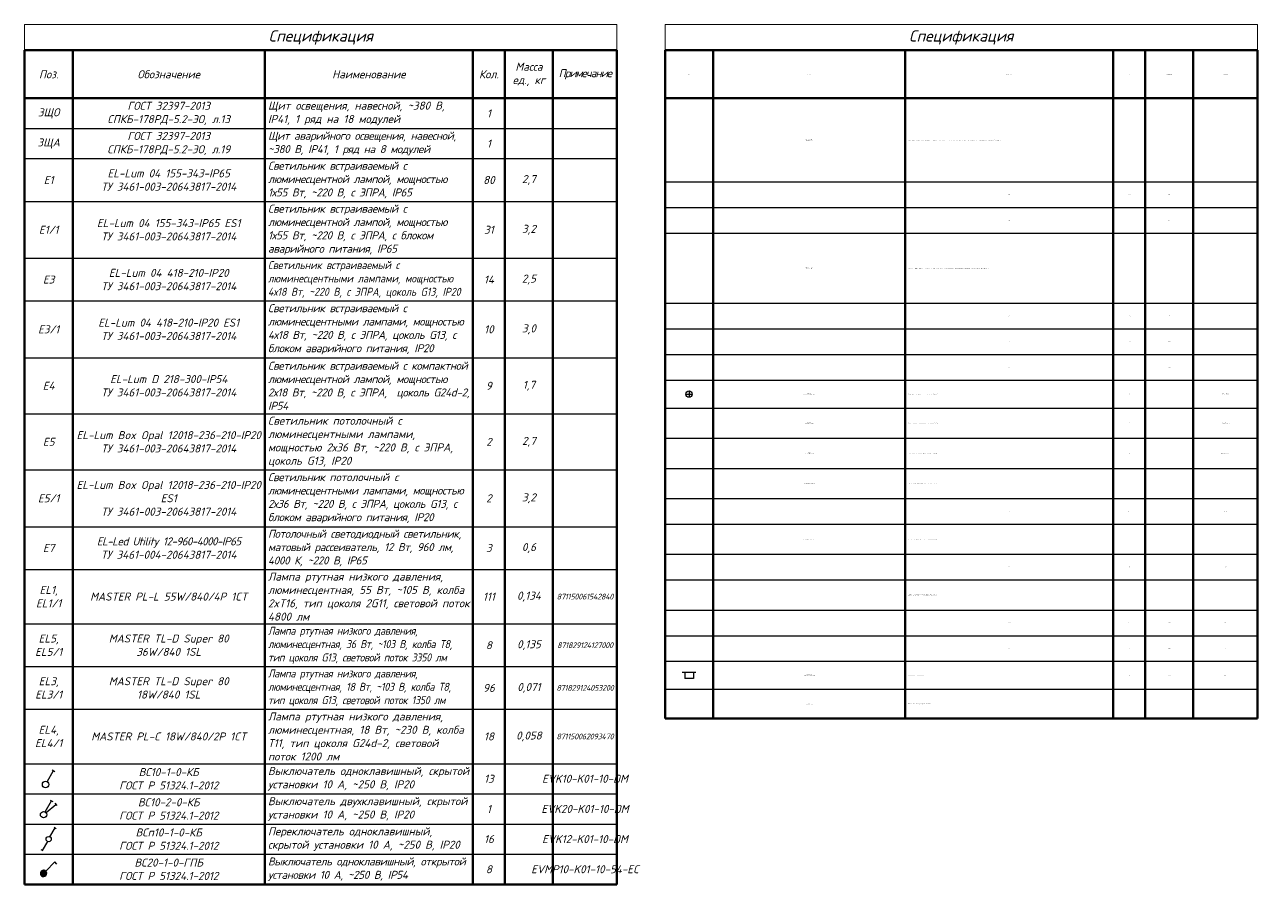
# Model space of a CAD drawing. Header units: millimetres. Extents: x 0 to 1286, y 0 to 420.
# Drawn here: x 901 to 1286, y 146.6 to 415 of the extents above; entities that cross this region are included whole.
import ezdxf
from ezdxf.enums import TextEntityAlignment as Align

# ---------------------------------------------------------------- set-up
doc = ezdxf.new("R2010")
doc.units = ezdxf.units.MM
doc.layers.add('ЭС', color=7, linetype='Continuous')
doc.styles.add('1.8', font='isocpeui.ttf', dxfattribs={"height": 1.8})
doc.styles.add('2.5', font='isocpeui.ttf')
doc.styles.add('3.5', font='isocpeui.ttf', dxfattribs={"height": 3.5})

# ---------------------------------------------------------------- blocks, each defined once
blk = doc.blocks.new('Выключатель для скрытой установки однополюсный степени защиты IP20÷IP23')
at = {"color": 0, "linetype": 'ByBlock', "lineweight": -2}
for p, q in [((0.5, 0.87), (2.5, 4.33)), ((2.07, 4.58), (2.93, 4.08))]:
    blk.add_line(p, q, dxfattribs=at)
blk.add_circle((0, 0), 1, dxfattribs=at)
at = {"style": '2.5'}
blk.add_attdef('1', text='', height=2.5, dxfattribs=at).set_placement((3.5, 6.06), align=Align.MIDDLE_CENTER)
blk = doc.blocks.new('Выключатель для скрытой установки однополюсный сдвоенный степени защиты IP20÷IP23')
at = {"color": 0, "linetype": 'ByBlock', "lineweight": -2}
for p, q in [((0.5, 0.87), (2.5, 4.33)), ((2.07, 4.58), (2.93, 4.08)), ((0.77, 0.64), (3.83, 3.21)), ((3.51, 3.6), (4.15, 2.83))]:
    blk.add_line(p, q, dxfattribs=at)
blk.add_circle((0, 0), 1, dxfattribs=at)
at = {"style": '2.5'}
for tag, p in [('1', (3.5, 6.06)), ('2', (5.36, 4.5))]:
    blk.add_attdef(tag, text='', height=2.5, dxfattribs=at).set_placement(p, align=Align.MIDDLE_CENTER)
blk = doc.blocks.new('Переключатель для скрытой установки на два направления без нулевого положения однополюсный степени защиты IP20÷IP23')
at = {"color": 0, "linetype": 'ByBlock', "lineweight": -2}
for points in [[(0.5, 0.87), (2.5, 4.33)], [(2.07, 4.58), (2.93, 4.08)], [(-2.07, -4.58), (-2.93, -4.08)], [(-0.5, -0.87), (-2.5, -4.33)]]:
    blk.add_lwpolyline(points, dxfattribs=at)
blk.add_circle((0, 0), 1, dxfattribs=at)
at = {"style": '2.5'}
blk.add_attdef('1', text='', height=2.5, dxfattribs=at).set_placement((3.5, 6.06), align=Align.MIDDLE_CENTER)
blk = doc.blocks.new('Выключатель для открытой установки однополюсный степени защиты IP44÷IP55')
at = {"linetype": 'ByBlock', "lineweight": -2}
h = blk.add_hatch(color=0, dxfattribs=at)
h.dxf.hatch_style = 1
h.paths.add_polyline_path([(-0.66, -0.75, 0.985277), (0.68, 0.73, 1.014943)])
at = {"color": 0, "linetype": 'ByBlock', "lineweight": -2}
blk.add_lwpolyline([(4.19, 2.87), (3.48, 3.57), (0.68, 0.73, 1.014943), (-0.66, -0.75, 0.985277), (0.68, 0.73)], format="xyb", dxfattribs=at)
blk = doc.blocks.new('*T618')
at = {"layer": 'Defpoints', "color": 8, "linetype": 'ByBlock', "lineweight": 0, "transparency": 16777216}
for p, q in [((0, 0), (185, 0)), ((0, 0), (0, -8)), ((185, 0), (185, -8))]:
    blk.add_line(p, q, dxfattribs=at)
at = {"layer": 'ЭС', "color": 0, "linetype": 'ByBlock', "lineweight": 50, "transparency": 16777216}
for p, q in [((0, -8), (185, -8)), ((0, -8), (0, -268.42)), ((15, -8), (15, -268.42)), ((75, -8), (75, -268.42)), ((140, -8), (140, -268.42)), ((150, -8), (150, -268.42)), ((165, -8), (165, -268.42)), ((185, -8), (185, -268.42)), ((0, -23), (185, -23)), ((0, -268.42), (185, -268.42))]:
    blk.add_line(p, q, dxfattribs=at)
at = {"layer": 'ЭС', "color": 0, "linetype": 'ByBlock', "lineweight": 30, "transparency": 16777216}
for p, q in [((0, -32.42), (185, -32.42)), ((0, -41.83), (185, -41.83)), ((0, -55.17), (185, -55.17)), ((0, -72.92), (185, -72.92)), ((0, -86.25), (185, -86.25)), ((0, -104), (185, -104)), ((0, -121.5), (185, -121.5)), ((0, -139), (185, -139)), ((0, -156.75), (185, -156.75)), ((0, -170.08), (185, -170.08)), ((0, -187.09), (185, -187.09)), ((0, -200.42), (185, -200.42)), ((0, -213.75), (185, -213.75)), ((0, -230.75), (185, -230.75)), ((0, -240.17), (185, -240.17)), ((0, -249.59), (185, -249.59)), ((0, -259), (185, -259))]:
    blk.add_line(p, q, dxfattribs=at)
at = {"layer": 'ЭС', "color": 1, "transparency": 16777216}
for name, p in [('Выключатель для скрытой установки однополюсный степени защиты IP20÷IP23', (6.53, -237.25)), ('Выключатель для открытой установки однополюсный степени защиты IP44÷IP55', (5.9, -265))]:
    blk.add_blockref(name, p, dxfattribs=at)
at = {"layer": 'ЭС', "color": 5, "transparency": 16777216}
blk.add_blockref('Выключатель для скрытой установки однополюсный сдвоенный степени защиты IP20÷IP23', (5.92, -246.67), dxfattribs=at)
at = {"layer": 'ЭС', "color": 1, "transparency": 16777216, "xscale": 0.8096573125620385, "yscale": 0.8096573125620385, "zscale": 0.8096573125620385}
blk.add_blockref('Переключатель для скрытой установки на два направления без нулевого положения однополюсный степени защиты IP20÷IP23', (7.5, -254.3), dxfattribs=at)
at = {"layer": 'ЭС', "color": 0, "transparency": 16777216}
for s, insert, char_height, width, attachment_point, style in [('{\\fISOCPEUR|b1|i1|c204|p34;Спецификация}', (92.5, -4), 3.5, 183, 5, '3.5'), ('Поз.', (7.5, -15.5), 2.5, 13, 5, '2.5'), ('Обозначение', (45, -15.5), 2.5, 58, 5, '2.5'), ('Наименование', (107.5, -15.5), 2.5, 63, 5, '2.5'), ('Кол.', (145, -15.5), 2.5, 8, 5, '2.5'), ('Масса ед., кг', (157.5, -15.5), 2.5, 13, 5, '2.5'), ('{\\T0.85;Примечание}', (175, -15.5), 2.5, 18, 5, '2.5'), ('3ЩО', (7.5, -27.71), 2.5, 13, 5, '2.5'), ('ГОСТ 32397-2013\\PСПКБ-178РД-5.2-ЭО, л.13', (45, -27.71), 2.5, 58, 5, '2.5'), ('Щит освещения, навесной, ~380 В, IP41, 1 ряд на 18 модулей', (76, -27.71), 2.5, 63, 4, '2.5'), ('1', (145, -27.71), 2.5, 8, 5, '2.5'), ('ГОСТ 32397-2013\\PСПКБ-178РД-5.2-ЭО, л.19', (45, -37.12), 2.5, 58, 5, '2.5'), ('{\\T0.95;Щит аварийного освещения, навесной, ~380 В, IP41, 1 ряд на 8 модулей}', (76, -37.12), 2.5, 63, 4, '2.5'), ('3ЩА', (7.5, -37.12), 2.5, 13, 5, '2.5'), ('1', (145, -37.12), 2.5, 8, 5, '2.5'), ('EL-Lum 04 155-343-IP65\\PТУ 3461-003-20643817-2014', (45, -48.5), 2.5, 58, 5, '2.5'), ('{\\T0.95;Светильник встраиваемый с люминесцентной лампой, мощностью 1х55 Вт, ~220 В, с ЭПРА, IP65}', (76, -48.5), 2.5, 63, 4, '2.5'), ('Е1', (7.5, -48.5), 2.5, 13, 5, '2.5'), ('80', (145, -48.5), 2.5, 8, 5, '2.5'), ('2,7', (157.5, -48.5), 2.5, 13, 5, '2.5'), ('{\\T0.95;Светильник встраиваемый с люминесцентной лампой, мощностью 1х55 Вт, ~220 В, с ЭПРА, с блоком аварийного питания, IP65}', (76, -64.04), 2.5, 63, 4, '2.5'), ('EL-Lum 04 155-343-IP65 ES1\\PТУ 3461-003-20643817-2014', (45, -64.04), 2.5, 58, 5, '2.5'), ('Е1/1', (7.5, -64.04), 2.5, 13, 5, '2.5'), ('31', (145, -64.04), 2.5, 8, 5, '2.5'), ('3,2', (157.5, -64.04), 2.5, 13, 5, '2.5'), ('EL-Lum 04 418-210-IP20\\PТУ 3461-003-20643817-2014', (45, -79.58), 2.5, 58, 5, '2.5'), ('{\\W0.9;Светильник встраиваемый с люминесцентными лампами, мощностью 4х18 Вт, ~220 В, с ЭПРА, цоколь G13, IP20}', (76, -79.58), 2.5, 63, 4, '2.5'), ('E3', (7.5, -79.58), 2.5, 13, 5, '2.5'), ('14', (145, -79.58), 2.5, 8, 5, '2.5'), ('2,5', (157.5, -79.58), 2.5, 13, 5, '2.5'), ('{\\T0.95;Светильник встраиваемый с люминесцентными лампами, мощностью 4х18 Вт, ~220 В, с ЭПРА, цоколь G13, с блоком аварийного питания, IP20}', (76, -95.12), 2.5, 63, 4, '2.5'), ('EL-Lum 04 418-210-IP20 ES1\\PТУ 3461-003-20643817-2014', (45, -95.12), 2.5, 58, 5, '2.5'), ('E3/1', (7.5, -95.12), 2.5, 13, 5, '2.5'), ('10', (145, -95.12), 2.5, 8, 5, '2.5'), ('3,0', (157.5, -95.12), 2.5, 13, 5, '2.5'), ('{\\T0.95;Светильник встраиваемый с компактной люминесцентной лампой, мощностью 2х18 Вт, ~220 В, с ЭПРА,  цоколь G24d-2, IP54}', (76, -112.75), 2.5, 63, 4, '2.5'), ('E4', (7.5, -112.75), 2.5, 13, 5, '2.5'), ('EL-Lum D 218-300-IP54\\PТУ 3461-003-20643817-2014', (45, -112.75), 2.5, 58, 5, '2.5'), ('9', (145, -112.75), 2.5, 8, 5, '2.5'), ('1,7', (157.5, -112.75), 2.5, 13, 5, '2.5'), ('Светильник потолочный с люминесцентными лампами, мощностью 2х36 Вт, ~220 В, с ЭПРА, цоколь G13, IP20', (76, -130.25), 2.5, 63, 4, '2.5'), ('EL-Lum Box Opal 12018-236-210-IP20\\PТУ 3461-003-20643817-2014', (45, -130.25), 2.5, 58, 5, '2.5'), ('Е5', (7.5, -130.25), 2.5, 13, 5, '2.5'), ('2', (145, -130.25), 2.5, 8, 5, '2.5'), ('2,7', (157.5, -130.25), 2.5, 13, 5, '2.5'), ('EL-Lum Box Opal 12018-236-210-IP20 ES1\\PТУ 3461-003-20643817-2014', (45, -147.88), 2.5, 58, 5, '2.5'), ('{\\T0.95;Светильник }потолочный {\\T0.95;с люминесцентными лампами, мощностью 2х36 Вт, ~220 В, с ЭПРА, цоколь G13, с блоком аварийного питания, IP20}', (76, -147.88), 2.5, 63, 4, '2.5'), ('Е5/1', (7.5, -147.88), 2.5, 13, 5, '2.5'), ('2', (145, -147.88), 2.5, 8, 5, '2.5'), ('3,2', (157.5, -147.88), 2.5, 13, 5, '2.5'), ('{\\T0.95;Потолочный светодиодный светильник, матовый рассеиватель, 12 Вт, 960 лм, 4000 К, ~220 В, IP65}', (76, -163.42), 2.5, 63, 4, '2.5'), ('{\\T0.9;EL-Led Utility 12-960-4000-IP65\\P}ТУ 3461-004-20643817-2014', (45, -163.42), 2.5, 58, 5, '2.5'), ('Е7', (7.5, -163.42), 2.5, 13, 5, '2.5'), ('3', (145, -163.42), 2.5, 8, 5, '2.5'), ('0,6', (157.5, -163.42), 2.5, 13, 5, '2.5'), ('Лампа ртутная низкого давления, люминесцентная, 55 Вт, ~105 В, колба 2xT16, тип цоколя 2G11, световой поток 4800 лм', (76, -178.58), 2.5, 63, 4, '2.5'), ('ЕL1, ЕL1/1', (7.5, -178.58), 2.5, 13, 5, '2.5'), ('0,134', (157.5, -178.58), 2.5, 13, 5, '2.5'), ('MASTER PL-L 55W/840/4P 1CT', (45, -178.58), 2.5, 58, 5, '2.5'), ('111', (145, -178.58), 2.5, 8, 5, '2.5'), ('{\\T0.95;871150061542840}', (175, -178.58), 1.8, 18, 5, '1.8'), ('{\\W0.9;\\T0.95;Лампа ртутная низкого давления, люминесцентная, 36 Вт, ~103 В, колба Т8, тип цоколя G13, световой поток 3350 лм}', (76, -193.75), 2.5, 63, 4, '2.5'), ('ЕL5, ЕL5/1', (7.5, -193.75), 2.5, 13, 5, '2.5'), ('MASTER TL-D Super 80\\P36W/840 1SL', (45, -193.75), 2.5, 58, 5, '2.5'), ('8', (145, -193.75), 2.5, 8, 5, '2.5'), ('0,135', (157.5, -193.75), 2.5, 13, 5, '2.5'), ('{\\T0.95;871829124127000}', (175, -193.75), 1.8, 18, 5, '1.8'), ('ЕL3, ЕL3/1', (7.5, -207.09), 2.5, 13, 5, '2.5'), ('MASTER TL-D Super 80\\P18W/840 1SL', (45, -207.09), 2.5, 58, 5, '2.5'), ('{\\W0.9;\\T0.95;Лампа ртутная низкого давления, люминесцентная, 18 Вт, ~103 В, колба Т8, тип цоколя G13, световой поток 1350 лм}', (76, -207.09), 2.5, 63, 4, '2.5'), ('96', (145, -207.09), 2.5, 8, 5, '2.5'), ('0,071', (157.5, -207.09), 2.5, 13, 5, '2.5'), ('{\\T0.95;871829124053200}', (175, -207.09), 1.8, 18, 5, '1.8'), ('Лампа ртутная низкого давления, люминесцентная, 18 Вт, ~230 В, колба Т11, тип цоколя G24d-2, световой поток 1200 лм', (76, -222.25), 2.5, 63, 4, '2.5'), ('ЕL4, ЕL4/1', (7.5, -222.25), 2.5, 13, 5, '2.5'), ('MASTER PL-C 18W/840/2P 1CT', (45, -222.25), 2.5, 58, 5, '2.5'), ('18', (145, -222.25), 2.5, 8, 5, '2.5'), ('0,058', (157.5, -222.25), 2.5, 13, 5, '2.5'), ('{\\T0.95;871150062093470}', (175, -222.25), 1.8, 18, 5, '1.8'), ('ВС10-1-0-КБ^JГОСТ Р 51324.1-2012', (45, -235.46), 2.5, 58, 5, '2.5'), ('Выключатель одноклавишный, скрытой установки 10 А, ~250 В, IP20', (76, -235.46), 2.5, 63, 4, '2.5'), ('13', (145, -235.46), 2.5, 8, 5, '2.5'), ('EVK10-K01-10-DM', (175, -235.46), 2.5, 18, 5, '2.5'), ('ВС10-2-0-КБ^JГОСТ Р 51324.1-2012', (45, -244.88), 2.5, 58, 5, '2.5'), ('Выключатель двухклавишный, скрытой установки 10 А, ~250 В, IP20', (76, -244.88), 2.5, 63, 4, '2.5'), ('1', (145, -244.88), 2.5, 8, 5, '2.5'), ('EVK20-K01-10-DM', (175, -244.88), 2.5, 18, 5, '2.5'), ('ВСп10-1-0-КБ^JГОСТ Р 51324.1-2012', (45, -254.3), 2.5, 58, 5, '2.5'), ('Переключатель одноклавишный, скрытой установки 10 А, ~250 В, IP20', (76, -254.3), 2.5, 63, 4, '2.5'), ('16', (145, -254.3), 2.5, 8, 5, '2.5'), ('EVK12-K01-10-DM', (175, -254.3), 2.5, 18, 5, '2.5'), ('ВС20-1-0-ГПБ^JГОСТ Р 51324.1-2012', (45, -263.71), 2.5, 58, 5, '2.5'), ('{\\T0.95;Выключатель одноклавишный, открытой установки 10 А, ~250 В, IP54}', (76, -263.71), 2.5, 63, 4, '2.5'), ('8', (145, -263.71), 2.5, 8, 5, '2.5'), ('EVMP10-K01-10-54-EC', (175, -263.71), 2.5, 18, 5, '2.5')]:
    blk.add_mtext(s, dxfattribs=dict(at, insert=insert, char_height=char_height, width=width, attachment_point=attachment_point, style=style))
blk = doc.blocks.new('Коробка ответвительная')
at = {"color": 0, "linetype": 'ByBlock', "lineweight": -2}
for points in [[(-1, 0), (1, 0)], [(0, 1), (0, -1)]]:
    blk.add_lwpolyline(points, dxfattribs=at)
blk.add_circle((0, 0), 1, dxfattribs=at)
blk = doc.blocks.new('Кабельный короб')
at = {"color": 0, "linetype": 'ByBlock', "lineweight": -2, "ltscale": 5}
blk.add_line((-2.12, 1), (2.12, 1), dxfattribs=at)
at = {"color": 0, "linetype": 'ByBlock', "lineweight": -2}
for p, q in [((-1.35, 1), (-1.35, -1)), ((1.37, 1), (1.37, -1)), ((1.37, -1), (-1.35, -1))]:
    blk.add_line(p, q, dxfattribs=at)
blk = doc.blocks.new('*U621')
at = {"layer": 'ЭС', "color": 6, "transparency": 16777216}
blk.add_blockref('Кабельный короб', (7.41, -203.13), dxfattribs=at)
blk = doc.blocks.new('*T619')
at = {"layer": 'Defpoints', "color": 8, "linetype": 'ByBlock', "lineweight": 0, "transparency": 16777216}
for p, q in [((0, 0), (185, 0)), ((0, 0), (0, -8)), ((185, 0), (185, -8))]:
    blk.add_line(p, q, dxfattribs=at)
at = {"layer": 'ЭС', "color": 0, "linetype": 'ByBlock', "lineweight": 50, "transparency": 16777216}
for p, q in [((0, -8), (185, -8)), ((0, -8), (0, -216.65)), ((15, -8), (15, -216.65)), ((75, -8), (75, -216.65)), ((140, -8), (140, -216.65)), ((150, -8), (150, -216.65)), ((165, -8), (165, -216.65)), ((185, -8), (185, -216.65)), ((0, -23), (185, -23)), ((0, -216.65), (185, -216.65))]:
    blk.add_line(p, q, dxfattribs=at)
at = {"layer": 'ЭС', "color": 0, "linetype": 'ByBlock', "lineweight": 30, "transparency": 16777216}
for p, q in [((0, -49.08), (185, -49.08)), ((0, -57.08), (185, -57.08)), ((0, -65.08), (185, -65.08)), ((0, -87), (185, -87)), ((0, -95), (185, -95)), ((0, -103), (185, -103)), ((0, -111), (185, -111)), ((0, -119.7), (185, -119.7)), ((0, -129.12), (185, -129.12)), ((0, -138.53), (185, -138.53)), ((0, -147.95), (185, -147.95)), ((0, -155.95), (185, -155.95)), ((0, -165.37), (185, -165.37)), ((0, -173.37), (185, -173.37)), ((0, -182.78), (185, -182.78)), ((0, -190.78), (185, -190.78)), ((0, -198.78), (185, -198.78)), ((0, -207.48), (185, -207.48))]:
    blk.add_line(p, q, dxfattribs=at)
at = {"layer": 'ЭС', "color": 1, "transparency": 16777216}
blk.add_blockref('Коробка ответвительная', (7.5, -115.35), dxfattribs=at)
at = {"layer": 'ЭС', "color": 6, "transparency": 16777216}
blk.add_blockref('*U621', (0.09, 0), dxfattribs=at)
at = {"layer": 'ЭС', "color": 0, "transparency": 16777216}
for s, insert, char_height, width, attachment_point, style in [('{\\fISOCPEUR|b1|i1|c204|p34;Спецификация}', (92.5, -4), 3.5, 183, 5, '3.5'), ('Масса ед., кг', (157.5, -15.5), 0.18, 13, 5, '2.5'), ('{\\T0.85;Примечание}', (175, -15.5), 0.18, 18, 5, '2.5'), ('Поз.', (7.5, -15.5), 0.18, 13, 5, '2.5'), ('Обозначение', (45, -15.5), 0.18, 58, 5, '2.5'), ('Наименование', (107.5, -15.5), 0.18, 63, 5, '2.5'), ('Кол.', (145, -15.5), 0.18, 8, 5, '2.5'), ('ВВГнг(А)-LS-0,66^JГОСТ 31996-2012', (45, -36.04), 0.18, 58, 5, '2.5'), ('\\A1;Кабель силовой с медными жилами, {\\A0;с изоляцией и оболочкой из поливинил- хлоридных композиций пониженной пожароопасности, }категории А, с низким дымо- и газовыделением, на напряжение 0,66 кВ, сечением, мм{\\H0.7x;\\S2^ ;\\H1.4286x;:}', (76, -36.04), 0.18, 63, 4, '2.5'), ('2х1,5', (107.5, -53.08), 0.18, 63, 5, '2.5'), ('33 м', (145, -53.08), 0.18, 8, 5, '2.5'), ('0,194', (157.5, -53.08), 0.18, 13, 5, '2.5'), ('3х1,5', (107.5, -61.08), 0.18, 63, 5, '2.5'), ('{\\W0.8;875 м}', (145, -61.08), 0.18, 8, 5, '2.5'), ('0,216', (157.5, -61.08), 0.18, 13, 5, '2.5'), ('ВВГнг(А)-FRLS-0,66^JГОСТ 31996-2012', (45, -76.04), 0.18, 58, 5, '2.5'), ('\\A1;{\\W0.8;\\T0.95;Кабель силовой огнестойкий с медными жилами, \\A0;с изоляцией и оболочкой из поливинилхлоридных композиций пониженной пожароопасности\\A1;, с низким дымо- и газовыделением\\A0;, \\A1;категории А, на напряжение 0,66 кВ, сечением, мм\\H0.7x;\\S2^ ;\\H1.4286x;:}', (76, -76.04), 0.18, 63, 4, '2.5'), ('2х1,5', (107.5, -91), 0.18, 63, 5, '2.5'), ('27 м', (145, -91), 0.18, 8, 5, '2.5'), ('0,3', (157.5, -91), 0.18, 13, 5, '2.5'), ('3х1,5', (107.5, -99), 0.18, 63, 5, '2.5'), ('{\\W0.8;210 м}', (145, -99), 0.18, 8, 5, '2.5'), ('0,331', (157.5, -99), 0.18, 13, 5, '2.5'), ('4х1,5', (107.5, -107), 0.18, 63, 5, '2.5'), ('{\\W0.8;365 м}', (145, -107), 0.18, 8, 5, '2.5'), ('0,384', (157.5, -107), 0.18, 13, 5, '2.5'), ('80х80х40\\PТУ 3464-028-47022248-2011', (45, -115.35), 0.18, 58, 5, '2.5'), ('Коробка ответвительная квадратная в комплекте с клеммной колодкой', (76, -115.35), 0.18, 63, 4, '2.5'), ('165', (145, -115.35), 0.18, 8, 5, '2.5'), ('53700+ {\\T0.95;43303PL/R}', (175, -115.35), 0.18, 18, 5, '2.5'), ('КМ40002\\PГОСТ Р 50827.1-2009', (45, -124.41), 0.18, 58, 5, '2.5'), ('Коробка одноместная установочная для твёрдых стен, круглая, 65x40 мм', (76, -124.41), 0.18, 63, 4, '2.5'), ('7', (145, -124.41), 0.18, 8, 5, '2.5'), ('UKT10-065-040-000', (175, -124.41), 0.18, 18, 5, '2.5'), ('КМ40022\\PГОСТ Р 50827.1-2009', (45, -133.82), 0.18, 58, 5, '2.5'), ('Коробка одноместная установочная для полых стен, круглая, 65x45 мм', (76, -133.82), 0.18, 63, 4, '2.5'), ('23', (145, -133.82), 0.18, 8, 5, '2.5'), ('UKG10-065-040-000-P', (175, -133.82), 0.18, 18, 5, '2.5'), ('{\\T0.95;ТУ 3491-011-47022248-2003}', (45, -143.24), 0.18, 58, 5, '2.5'), ('{\\T0.95;Труба гибкая, гофрированная из ПНД. Серия 7, наружным диаметром, мм:}', (76, -143.24), 0.18, 63, 4, '2.5'), ('%%C32', (107.5, -151.95), 0.18, 63, 5, '2.5'), ('{\\W0.8;450 м}', (145, -151.95), 0.18, 8, 5, '2.5'), ('70932', (175, -151.95), 0.18, 18, 5, '2.5'), ('ТУ 2247-008-47022248-2002', (45, -160.66), 0.18, 58, 5, '2.5'), ('{\\T0.95;Труба гибкая, гофрированная из ПВХ. Серия 9, наружным диаметром, мм:}', (76, -160.66), 0.18, 63, 4, '2.5'), ('%%C25', (107.5, -169.37), 0.18, 63, 5, '2.5'), ('690', (145, -169.37), 0.18, 8, 5, '2.5'), ('91925', (175, -169.37), 0.18, 18, 5, '2.5'), ('{\\T0.9;Держатель оцинкованный двусторонний для крепления труб, диаметром, мм:}', (76, -178.07), 0.18, 63, 4, '2.5'), ('%%C25-26', (107.5, -186.78), 0.18, 63, 5, '2.5'), ('860', (145, -186.78), 0.18, 8, 5, '2.5'), ('0,0096', (157.5, -186.78), 0.18, 13, 5, '2.5'), ('53357', (175, -186.78), 0.18, 18, 5, '2.5'), ('%%C32', (107.5, -194.78), 0.18, 63, 5, '2.5'), ('560', (145, -194.78), 0.18, 8, 5, '2.5'), ('0,011', (157.5, -194.78), 0.18, 13, 5, '2.5'), ('53359', (175, -194.78), 0.18, 18, 5, '2.5'), ('ТМС 25х17х2000^JТУ 3449–009–47022248–2010', (45, -203.13), 0.18, 58, 5, '2.5'), ('Короб серии ТМС (с плоской основой)', (76, -203.13), 0.18, 63, 4, '2.5'), ('10', (145, -203.13), 0.18, 8, 5, '2.5'), ('0,17917', (157.5, -203.13), 0.18, 13, 5, '2.5'), ('00304', (175, -203.13), 0.18, 18, 5, '2.5'), ('DF^JГОСТ Р 53310-2009^J', (45, -212.06), 0.18, 58, 5, '2.5'), ('Пена для герметизации серии DF, огнестойкая, 740 мл', (76, -212.06), 0.18, 63, 4, '2.5'), ('3', (145, -212.06), 0.18, 8, 5, '2.5'), ('DF1201', (175, -212.06), 0.18, 18, 5, '2.5')]:
    blk.add_mtext(s, dxfattribs=dict(at, insert=insert, char_height=char_height, width=width, attachment_point=attachment_point, style=style))

msp = doc.modelspace()

# ---------------------------------------------------------------- block references
for name, p in [('*T618', (901, 415)), ('*T619', (1101, 415))]:
    msp.add_blockref(name, p)

doc.saveas('drawing.dxf')
